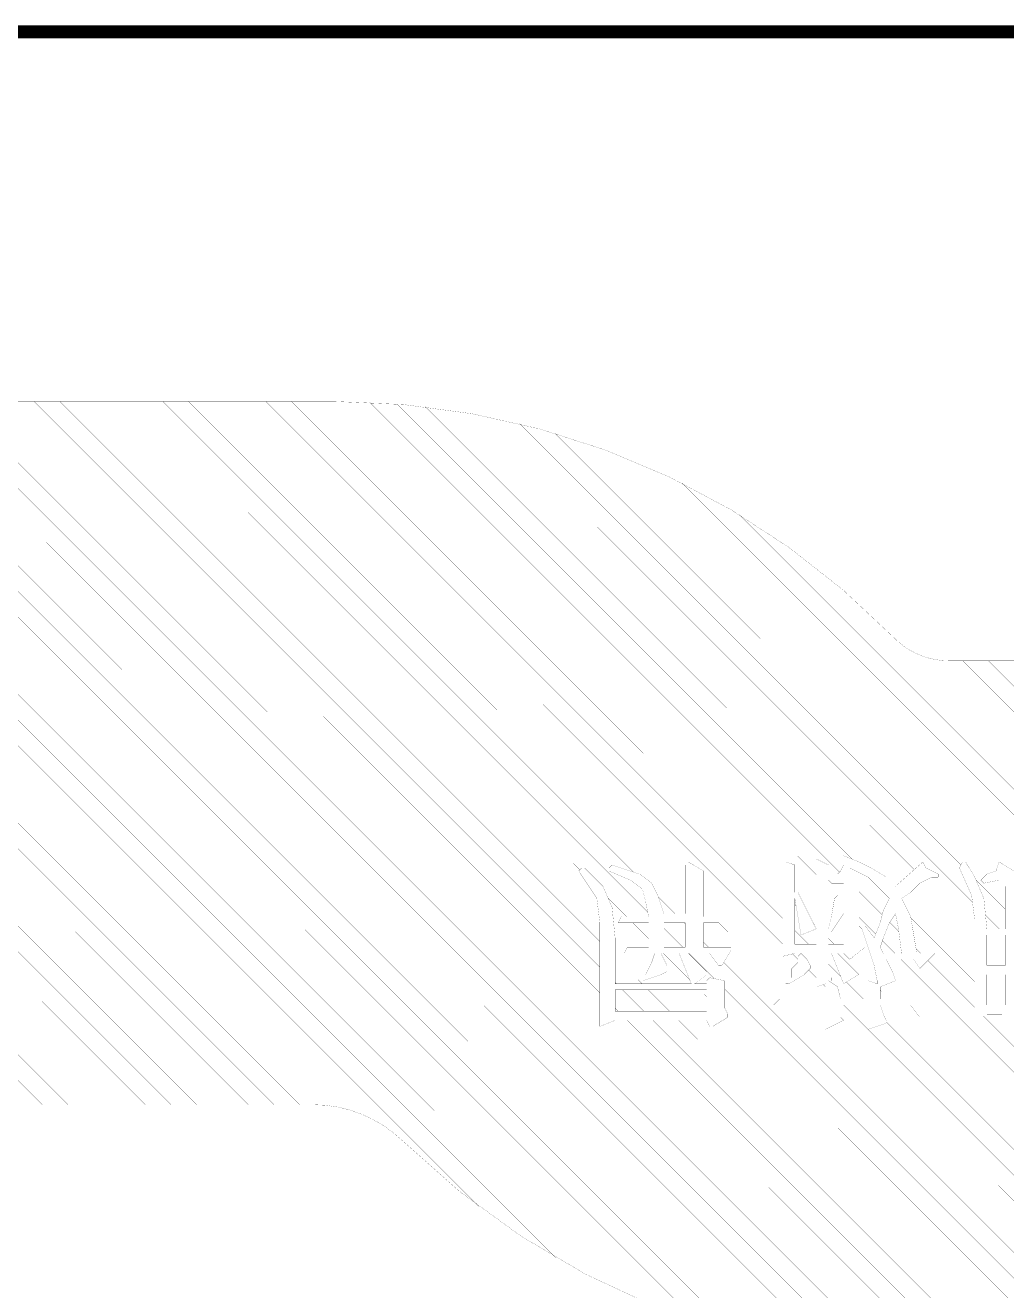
# Model space of a CAD drawing. Header units: millimetres. Extents: x 3362 to 3827, y -139 to 191.
# Drawn here: x 3492.74 to 3511.72, y 145.85 to 170.32 of the extents above; entities that cross this region are included whole.
import ezdxf

# ---------------------------------------------------------------- set-up
doc = ezdxf.new("R2010")
doc.units = ezdxf.units.MM
doc.header["$LTSCALE"] = 23.1
doc.layers.get('0').update_dxf_attribs({"linetype": 'CONTINUOUS'})

# ---------------------------------------------------------------- blocks, each defined once
blk = doc.blocks.new('PAD_R1')
at = {"const_width": 0.5}
blk.add_lwpolyline([(0.25, 0, 1), (-0.25, 0, 1)], format="xyb", close=True, dxfattribs=at)

msp = doc.modelspace()

# ---------------------------------------------------------------- linework, layer by layer
for points, const_width in [([(3382.535, 170.192), (3632.508, 170.192), (3632.69, 170.01), (3632.69, 96.87), (3564.868, 96.87), (3564.868, 134.572)], 0.254), ([(3498.715, 163.044), (3477.059, 163.044)], 0.00254), ([(3498.715, 163.044), (3485.501, 163.044)], 0.00254), ([(3501.506, 147.477), (3485.939, 163.044)], 0.00254), ([(3502.995, 146.485), (3486.436, 163.044)], 0.00254), ([(3504.057, 145.921), (3486.934, 163.044)], 0.00254), ([(3504.949, 145.527), (3487.432, 163.044)], 0.00254), ([(3505.742, 145.232), (3487.93, 163.044)], 0.00254), ([(3506.466, 145.006), (3488.428, 163.044)], 0.00254), ([(3507.139, 144.831), (3488.926, 163.044)], 0.00254), ([(3507.772, 144.696), (3489.423, 163.044)], 0.00254), ([(3508.372, 144.594), (3489.921, 163.044)], 0.00254), ([(3508.944, 144.52), (3490.419, 163.044)], 0.00254), ([(3509.492, 144.469), (3490.917, 163.044)], 0.00254), ([(3510.02, 144.439), (3491.415, 163.044)], 0.00254), ([(3503.85, 151.107), (3491.912, 163.044)], 0.00254), ([(3503.85, 151.605), (3492.41, 163.044)], 0.00254), ([(3503.85, 152.102), (3492.908, 163.044)], 0.00254), ([(3503.85, 152.6), (3493.406, 163.044)], 0.00254), ([(3503.831, 153.117), (3493.904, 163.044)], 0.00254), ([(3503.46, 153.986), (3494.401, 163.044)], 0.00254), ([(3504.775, 153.169), (3494.899, 163.044)], 0.00254), ([(3504.498, 153.943), (3495.397, 163.044)], 0.00254), ([(3505.5, 153.439), (3495.895, 163.044)], 0.00254), ([(3505.5, 153.937), (3496.393, 163.044)], 0.00254), ([(3507.386, 152.549), (3496.89, 163.044)], 0.00254), ([(3507.386, 153.047), (3497.388, 163.044)], 0.00254), ([(3507.386, 153.545), (3497.886, 163.044)], 0.00254), ([(3507.386, 154.042), (3498.384, 163.044)], 0.00254), ([(3508.034, 153.892), (3498.883, 163.043)], 0.00254), ([(3508.483, 153.941), (3499.395, 163.029)], 0.00254), ([(3508.731, 154.191), (3499.926, 162.996)], 0.00254), ([(3499.214, 149.271), (3485.501, 162.984)], 0.00254), ([(3509.664, 153.755), (3500.478, 162.941)], 0.00254), ([(3509.928, 153.99), (3501.055, 162.862)], 0.00254), ([(3511.056, 153.359), (3501.661, 162.754)], 0.00254), ([(3510.833, 154.08), (3502.3, 162.612)], 0.00254), ([(3498.556, 149.431), (3485.501, 162.486)], 0.00254), ([(3511.464, 153.947), (3502.982, 162.429)], 0.00254), ([(3511.758, 154.151), (3503.717, 162.192)], 0.00254), ([(3498.045, 149.444), (3485.501, 161.988)], 0.00254), ([(3512.492, 153.914), (3504.524, 161.882)], 0.00254), ([(3497.547, 149.444), (3485.501, 161.491)], 0.00254), ([(3513.169, 153.735), (3505.44, 161.464)], 0.00254), ([(3497.05, 149.444), (3485.501, 160.993)], 0.00254), ([(3513.425, 153.977), (3506.549, 160.853)], 0.00254), ([(3496.552, 149.444), (3485.501, 160.495)], 0.00254), ([(3496.054, 149.444), (3485.501, 159.997)], 0.00254), ([(3513.947, 153.952), (3508.234, 159.666)], 0.00254), ([(3495.556, 149.444), (3485.501, 159.499)], 0.00254), ([(3495.058, 149.444), (3485.501, 159.001)], 0.00254), ([(3494.561, 149.444), (3485.501, 158.504)], 0.00254), ([(3494.063, 149.444), (3485.501, 158.006)], 0.00254), ([(3514.928, 153.469), (3510.347, 158.05)], 0.00254), ([(3510.605, 158.028), (3516.105, 158.028)], 0.00254), ([(3510.605, 158.028), (3516.105, 158.028)], 0.00254), ([(3514.93, 153.965), (3510.867, 158.028)], 0.00254), ([(3515.489, 153.904), (3511.365, 158.028)], 0.00254), ([(3493.565, 149.444), (3485.501, 157.508)], 0.00254), ([(3493.067, 149.444), (3485.501, 157.01)], 0.00254), ([(3508.034, 154.198), (3508.034, 152.548)], 0.00254), ([(3508.269, 154.081), (3508.034, 154.198)], 0.00254), ([(3508.859, 154.139), (3508.564, 154.257)], 0.00254), ([(3508.564, 154.257), (3508.564, 154.081)], 0.00254), ([(3503.497, 154.022), (3503.438, 153.963)], 0.00254), ([(3503.438, 153.963), (3503.791, 153.432)], 0.00254), ([(3503.556, 154.022), (3503.497, 154.022)], 0.00254), ([(3503.909, 153.668), (3503.556, 154.022)], 0.00254), ([(3504.086, 154.081), (3504.027, 154.022)], 0.00254), ([(3504.027, 154.022), (3504.027, 153.963)], 0.00254), ([(3504.027, 153.963), (3504.439, 153.786)], 0.00254), ([(3504.616, 153.904), (3504.086, 154.081)], 0.00254), ([(3505.559, 154.139), (3505.5, 154.081)], 0.00254), ([(3505.5, 154.081), (3505.5, 153.138)], 0.00254), ([(3505.854, 153.963), (3505.559, 154.139)], 0.00254), ([(3505.854, 153.079), (3505.854, 153.963)], 0.00254), ([(3507.386, 154.139), (3507.386, 152.313)], 0.00254), ([(3507.621, 154.081), (3507.444, 154.139), (3507.386, 154.139)], 0.00254), ([(3507.621, 153.55), (3507.621, 154.081)], 0.00254), ([(3508.269, 152.548), (3508.269, 154.081)], 0.00254), ([(3508.505, 153.963), (3508.446, 153.904)], 0.00254), ([(3508.564, 154.081), (3508.505, 153.963)], 0.00254), ([(3509.036, 153.845), (3508.682, 154.022)], 0.00254), ([(3508.682, 154.022), (3508.859, 153.845)], 0.00254), ([(3509.094, 154.022), (3508.859, 154.139)], 0.00254), ([(3509.389, 153.845), (3509.094, 154.022)], 0.00254), ([(3510.096, 154.139), (3509.566, 153.668)], 0.00254), ([(3510.155, 154.022), (3510.096, 154.139)], 0.00254), ([(3510.391, 153.904), (3510.155, 154.022)], 0.00254), ([(3510.862, 154.139), (3510.803, 154.022)], 0.00254), ([(3510.803, 154.022), (3511.039, 153.491)], 0.00254), ([(3510.921, 154.139), (3510.862, 154.139)], 0.00254), ([(3511.098, 153.845), (3510.921, 154.139)], 0.00254), ([(3511.511, 153.963), (3511.334, 153.904)], 0.00254), ([(3511.569, 154.139), (3511.511, 153.963)], 0.00254), ([(3511.864, 153.963), (3511.569, 154.139)], 0.00254), ([(3504.439, 153.786), (3504.675, 153.609)], 0.00254), ([(3504.852, 153.727), (3504.616, 153.904)], 0.00254), ([(3504.97, 153.491), (3504.852, 153.727)], 0.00254), ([(3508.034, 153.394), (3507.621, 153.807)], 0.00254), ([(3508.328, 153.845), (3508.269, 153.786)], 0.00254), ([(3508.269, 153.786), (3508.328, 153.727)], 0.00254), ([(3508.446, 153.904), (3508.328, 153.845)], 0.00254), ([(3508.328, 153.727), (3508.564, 153.727)], 0.00254), ([(3508.564, 153.727), (3508.564, 152.548)], 0.00254), ([(3508.859, 153.845), (3508.859, 152.607)], 0.00254), ([(3509.448, 153.432), (3509.036, 153.845)], 0.00254), ([(3509.566, 153.668), (3509.389, 153.845)], 0.00254), ([(3509.861, 153.55), (3510.037, 153.727)], 0.00254), ([(3510.037, 153.727), (3510.273, 153.845)], 0.00254), ([(3511.098, 152.819), (3510.139, 153.778)], 0.00254), ([(3510.273, 153.845), (3510.391, 153.845)], 0.00254), ([(3510.391, 153.845), (3510.391, 153.904)], 0.00254), ([(3511.275, 153.432), (3511.098, 153.845)], 0.00254), ([(3511.687, 153.226), (3511.121, 153.792)], 0.00254), ([(3511.334, 153.904), (3511.216, 153.786)], 0.00254), ([(3511.216, 153.786), (3511.275, 153.727)], 0.00254), ([(3511.275, 153.727), (3511.569, 153.786)], 0.00254), ([(3511.569, 153.786), (3511.687, 153.668)], 0.00254), ([(3504.086, 153.256), (3503.909, 153.668)], 0.00254), ([(3504.675, 153.609), (3504.734, 153.373), (3504.793, 153.079)], 0.00254), ([(3505.088, 153.138), (3504.97, 153.491)], 0.00254), ([(3505.304, 153.138), (3504.979, 153.462)], 0.00254), ([(3506.358, 153.079), (3505.854, 153.583)], 0.00254), ([(3507.68, 153.55), (3507.621, 153.55)], 0.00254), ([(3508.034, 152.843), (3507.68, 153.55)], 0.00254), ([(3508.44, 153.485), (3508.269, 153.656)], 0.00254), ([(3508.446, 153.491), (3508.387, 153.432)], 0.00254), ([(3508.505, 153.491), (3508.446, 153.491)], 0.00254), ([(3508.564, 153.432), (3508.505, 153.491)], 0.00254), ([(3509.31, 153.114), (3508.859, 153.565)], 0.00254), ([(3509.684, 153.432), (3509.861, 153.55)], 0.00254), ([(3511.098, 152.321), (3509.865, 153.554)], 0.00254), ([(3511.039, 153.491), (3511.098, 153.02)], 0.00254), ([(3511.687, 153.668), (3511.687, 152.843)], 0.00254), ([(3503.791, 153.432), (3503.85, 152.961)], 0.00254), ([(3504.367, 153.079), (3504.008, 153.438)], 0.00254), ([(3504.145, 152.666), (3504.086, 153.256)], 0.00254), ([(3507.621, 153.432), (3507.739, 152.725)], 0.00254), ([(3507.621, 152.548), (3507.621, 153.432)], 0.00254), ([(3507.646, 153.284), (3507.621, 153.309)], 0.00254), ([(3508.387, 153.432), (3508.328, 153.079), (3508.269, 152.843)], 0.00254), ([(3509.33, 153.197), (3509.448, 153.432)], 0.00254), ([(3509.861, 153.079), (3509.684, 153.432)], 0.00254), ([(3511.334, 152.843), (3511.275, 153.432)], 0.00254), ([(3503.85, 152.961), (3503.85, 150.957)], 0.00254), ([(3504.263, 153.079), (3504.204, 152.961)], 0.00254), ([(3504.204, 152.961), (3504.793, 152.961)], 0.00254), ([(3504.793, 153.079), (3504.263, 153.079)], 0.00254), ([(3504.793, 152.653), (3504.485, 152.961)], 0.00254), ([(3504.793, 152.961), (3504.793, 152.489)], 0.00254), ([(3505.5, 153.138), (3505.088, 153.138)], 0.00254), ([(3505.088, 152.961), (3505.088, 152.489)], 0.00254), ([(3505.5, 152.961), (3505.088, 152.961)], 0.00254), ([(3505.5, 152.941), (3505.48, 152.961)], 0.00254), ([(3505.5, 152.489), (3505.5, 152.961)], 0.00254), ([(3505.86, 153.079), (3505.854, 153.086)], 0.00254), ([(3506.62, 153.079), (3505.854, 153.079)], 0.00254), ([(3505.854, 152.489), (3505.854, 152.961)], 0.00254), ([(3505.854, 152.961), (3506.148, 152.961)], 0.00254), ([(3507.451, 151.488), (3505.978, 152.961)], 0.00254), ([(3506.148, 152.961), (3506.325, 152.784)], 0.00254), ([(3506.325, 152.784), (3506.62, 153.079)], 0.00254), ([(3508.331, 153.097), (3508.269, 153.158)], 0.00254), ([(3508.328, 152.784), (3508.564, 153.138)], 0.00254), ([(3508.564, 152.864), (3508.455, 152.974)], 0.00254), ([(3509.184, 152.742), (3508.859, 153.067)], 0.00254), ([(3508.859, 152.902), (3508.918, 152.961)], 0.00254), ([(3508.918, 152.961), (3508.977, 152.902)], 0.00254), ([(3509.153, 152.666), (3509.271, 152.961)], 0.00254), ([(3509.271, 152.961), (3509.33, 153.197)], 0.00254), ([(3509.448, 152.961), (3509.33, 152.666)], 0.00254), ([(3509.566, 153.138), (3509.448, 152.961)], 0.00254), ([(3509.631, 152.792), (3509.454, 152.97)], 0.00254), ([(3509.625, 152.843), (3509.566, 153.138)], 0.00254), ([(3509.978, 152.372), (3509.861, 153.079)], 0.00254), ([(3511.098, 151.823), (3509.864, 153.057)], 0.00254), ([(3511.098, 153.02), (3511.098, 151.075)], 0.00254), ([(3511.572, 152.843), (3511.307, 153.108)], 0.00254), ([(3504.458, 152.489), (3504.13, 152.818)], 0.00254), ([(3505.454, 152.489), (3505.088, 152.856)], 0.00254), ([(3507.55, 151.887), (3506.489, 152.948)], 0.00254), ([(3507.884, 152.548), (3507.621, 152.811)], 0.00254), ([(3507.739, 152.725), (3508.034, 152.843)], 0.00254), ([(3508.034, 152.897), (3507.98, 152.95)], 0.00254), ([(3508.269, 152.843), (3508.328, 152.784)], 0.00254), ([(3508.918, 152.843), (3508.859, 152.902)], 0.00254), ([(3509.153, 152.136), (3508.918, 152.843)], 0.00254), ([(3508.977, 152.902), (3509.153, 152.666)], 0.00254), ([(3509.684, 152.372), (3509.625, 152.843)], 0.00254), ([(3511.687, 152.843), (3511.334, 152.843)], 0.00254), ([(3511.334, 152.725), (3511.334, 152.136)], 0.00254), ([(3511.687, 152.725), (3511.334, 152.725)], 0.00254), ([(3511.687, 152.136), (3511.687, 152.725)], 0.00254), ([(3504.145, 151.782), (3504.145, 152.666)], 0.00254), ([(3504.38, 152.489), (3504.322, 152.372)], 0.00254), ([(3504.793, 152.489), (3504.38, 152.489)], 0.00254), ([(3505.088, 152.489), (3505.5, 152.489)], 0.00254), ([(3505.952, 152.489), (3505.854, 152.588)], 0.00254), ([(3506.384, 152.489), (3505.854, 152.489)], 0.00254), ([(3506.384, 152.431), (3506.384, 152.489)], 0.00254), ([(3508.034, 152.548), (3507.621, 152.548)], 0.00254), ([(3508.382, 152.548), (3508.269, 152.661)], 0.00254), ([(3508.564, 152.548), (3508.269, 152.548)], 0.00254), ([(3508.977, 152.489), (3508.682, 152.254)], 0.00254), ([(3508.859, 152.607), (3508.977, 152.489)], 0.00254), ([(3509.084, 152.344), (3508.956, 152.473)], 0.00254), ([(3509.33, 152.666), (3509.271, 152.489)], 0.00254), ([(3509.271, 152.489), (3509.33, 152.372)], 0.00254), ([(3509.554, 152.372), (3509.313, 152.613)], 0.00254), ([(3511.687, 152.23), (3511.334, 152.583)], 0.00254), ([(3504.668, 151.782), (3504.145, 152.306)], 0.00254), ([(3504.322, 152.372), (3504.911, 152.372)], 0.00254), ([(3504.819, 152.129), (3504.576, 152.372)], 0.00254), ([(3504.911, 152.372), (3504.852, 152.195)], 0.00254), ([(3505.029, 152.372), (3505.382, 152.372)], 0.00254), ([(3505.147, 152.136), (3505.029, 152.372)], 0.00254), ([(3505.588, 151.858), (3505.074, 152.372)], 0.00254), ([(3505.382, 152.372), (3505.618, 151.782)], 0.00254), ([(3505.913, 152.018), (3505.559, 152.372)], 0.00254), ([(3505.559, 152.372), (3505.972, 152.372)], 0.00254), ([(3506.061, 151.882), (3505.572, 152.372)], 0.00254), ([(3505.972, 152.372), (3506.148, 152.136)], 0.00254), ([(3506.207, 152.136), (3506.384, 152.431)], 0.00254), ([(3507.386, 152.313), (3507.621, 152.372)], 0.00254), ([(3507.68, 152.254), (3507.575, 152.36)], 0.00254), ([(3507.621, 152.372), (3508.034, 152.372)], 0.00254), ([(3507.739, 152.372), (3507.68, 152.313)], 0.00254), ([(3507.68, 152.313), (3507.68, 152.195)], 0.00254), ([(3507.857, 152.254), (3507.739, 152.372)], 0.00254), ([(3507.916, 152.136), (3507.857, 152.254)], 0.00254), ([(3508.034, 152.372), (3508.034, 151.723)], 0.00254), ([(3508.564, 152.372), (3508.269, 152.372)], 0.00254), ([(3508.269, 152.372), (3508.269, 151.959)], 0.00254), ([(3508.328, 152.372), (3508.564, 151.782)], 0.00254), ([(3508.859, 151.959), (3508.446, 152.372)], 0.00254), ([(3509.116, 151.815), (3508.559, 152.372)], 0.00254), ([(3508.682, 152.254), (3508.564, 152.372)], 0.00254), ([(3509.33, 152.372), (3509.684, 152.372)], 0.00254), ([(3509.389, 152.254), (3509.919, 152.254)], 0.00254), ([(3509.507, 152.018), (3509.389, 152.254)], 0.00254), ([(3517.439, 144.487), (3509.672, 152.254)], 0.00254), ([(3509.919, 152.254), (3510.037, 152.077)], 0.00254), ([(3510.052, 152.372), (3509.964, 152.46)], 0.00254), ([(3510.332, 152.372), (3509.978, 152.372)], 0.00254), ([(3510.037, 152.077), (3510.332, 152.372)], 0.00254), ([(3511.098, 151.326), (3510.192, 152.232)], 0.00254), ([(3504.852, 152.195), (3504.734, 151.959)], 0.00254), ([(3505.029, 151.959), (3505.147, 152.018)], 0.00254), ([(3505.147, 152.018), (3505.147, 152.136)], 0.00254), ([(3505.913, 151.959), (3505.913, 152.018)], 0.00254), ([(3506.148, 152.136), (3506.207, 152.136)], 0.00254), ([(3514.013, 144.428), (3506.244, 152.197)], 0.00254), ([(3507.68, 152.195), (3507.562, 152.077)], 0.00254), ([(3507.562, 152.077), (3507.562, 151.9)], 0.00254), ([(3507.798, 151.959), (3507.916, 152.077)], 0.00254), ([(3508.034, 151.901), (3507.887, 152.048)], 0.00254), ([(3507.916, 152.077), (3507.916, 152.136)], 0.00254), ([(3508.507, 151.926), (3508.269, 152.163)], 0.00254), ([(3509.212, 151.841), (3509.153, 152.136)], 0.00254), ([(3509.566, 151.841), (3509.507, 152.018)], 0.00254), ([(3511.334, 152.136), (3511.687, 152.136)], 0.00254), ([(3504.17, 151.782), (3504.145, 151.808)], 0.00254), ([(3505.618, 151.782), (3504.145, 151.782)], 0.00254), ([(3504.734, 151.959), (3504.616, 151.841)], 0.00254), ([(3504.616, 151.841), (3504.675, 151.841)], 0.00254), ([(3504.675, 151.841), (3505.029, 151.959)], 0.00254), ([(3505.166, 151.782), (3504.999, 151.949)], 0.00254), ([(3505.677, 151.782), (3505.913, 151.959)], 0.00254), ([(3505.913, 151.782), (3505.677, 151.782)], 0.00254), ([(3505.972, 151.9), (3505.913, 151.841)], 0.00254), ([(3505.913, 151.841), (3505.913, 151.782)], 0.00254), ([(3506.266, 151.841), (3505.972, 151.9)], 0.00254), ([(3506.266, 151.311), (3506.266, 151.841)], 0.00254), ([(3507.562, 151.9), (3507.444, 151.782)], 0.00254), ([(3507.444, 151.782), (3507.503, 151.782)], 0.00254), ([(3507.503, 151.782), (3507.798, 151.959)], 0.00254), ([(3507.949, 151.488), (3507.598, 151.839)], 0.00254), ([(3508.034, 151.723), (3508.211, 151.782)], 0.00254), ([(3508.211, 151.724), (3508.167, 151.768)], 0.00254), ([(3508.211, 151.782), (3508.211, 151.488)], 0.00254), ([(3508.269, 151.959), (3508.328, 151.9)], 0.00254), ([(3508.269, 151.841), (3508.446, 151.723)], 0.00254), ([(3508.328, 151.841), (3508.269, 151.841)], 0.00254), ([(3508.328, 151.9), (3508.328, 151.841)], 0.00254), ([(3508.564, 151.782), (3508.859, 151.959)], 0.00254), ([(3508.945, 151.488), (3508.618, 151.815)], 0.00254), ([(3509.036, 151.841), (3509.212, 151.782)], 0.00254), ([(3509.036, 151.488), (3509.036, 151.841)], 0.00254), ([(3509.212, 151.782), (3509.212, 151.841)], 0.00254), ([(3509.271, 151.723), (3509.566, 151.841)], 0.00254), ([(3509.94, 151.488), (3509.555, 151.873)], 0.00254), ([(3511.334, 151.959), (3511.334, 151.37)], 0.00254), ([(3511.687, 151.959), (3511.334, 151.959)], 0.00254), ([(3511.687, 151.732), (3511.46, 151.959)], 0.00254), ([(3511.687, 151.37), (3511.687, 151.959)], 0.00254), ([(3505.913, 151.664), (3504.145, 151.664)], 0.00254), ([(3504.145, 151.664), (3504.145, 151.252)], 0.00254), ([(3504.7, 151.252), (3504.288, 151.664)], 0.00254), ([(3505.198, 151.252), (3504.786, 151.664)], 0.00254), ([(3505.696, 151.252), (3505.283, 151.664)], 0.00254), ([(3505.913, 151.533), (3505.781, 151.664)], 0.00254), ([(3505.913, 151.252), (3505.913, 151.664)], 0.00254), ([(3513.516, 144.428), (3506.266, 151.677)], 0.00254), ([(3508.446, 151.723), (3508.505, 151.488)], 0.00254), ([(3509.271, 151.488), (3509.271, 151.723)], 0.00254), ([(3509.443, 151.488), (3509.271, 151.659)], 0.00254), ([(3511.552, 151.37), (3511.334, 151.588)], 0.00254), ([(3504.202, 151.252), (3504.145, 151.31)], 0.00254), ([(3504.145, 151.252), (3505.913, 151.252)], 0.00254), ([(3506.325, 151.193), (3506.266, 151.311)], 0.00254), ([(3507.327, 151.488), (3507.209, 151.37)], 0.00254), ([(3507.209, 151.37), (3508.211, 151.37)], 0.00254), ([(3508.211, 151.488), (3507.327, 151.488)], 0.00254), ([(3514.511, 144.428), (3507.569, 151.37)], 0.00254), ([(3508.211, 151.226), (3508.067, 151.37)], 0.00254), ([(3508.211, 151.37), (3508.211, 150.899)], 0.00254), ([(3508.505, 151.488), (3509.036, 151.488)], 0.00254), ([(3508.505, 151.37), (3509.036, 151.37)], 0.00254), ([(3508.505, 151.134), (3508.505, 151.37)], 0.00254), ([(3515.507, 144.428), (3508.565, 151.37)], 0.00254), ([(3509.036, 151.37), (3509.036, 150.899)], 0.00254), ([(3510.332, 151.488), (3509.271, 151.488)], 0.00254), ([(3509.271, 151.37), (3509.861, 151.37)], 0.00254), ([(3509.33, 151.193), (3509.271, 151.37)], 0.00254), ([(3516.497, 144.433), (3509.561, 151.37)], 0.00254), ([(3509.861, 151.37), (3510.037, 151.134)], 0.00254), ([(3510.037, 151.134), (3510.332, 151.429)], 0.00254), ([(3516.975, 144.453), (3510.166, 151.263)], 0.00254), ([(3510.332, 151.429), (3510.332, 151.488)], 0.00254), ([(3511.334, 151.37), (3511.687, 151.37)], 0.00254), ([(3503.85, 150.957), (3504.145, 151.075)], 0.00254), ([(3510.529, 144.428), (3503.957, 151)], 0.00254), ([(3504.145, 151.075), (3505.913, 151.075)], 0.00254), ([(3511.027, 144.428), (3504.379, 151.075)], 0.00254), ([(3511.524, 144.428), (3504.877, 151.075)], 0.00254), ([(3512.022, 144.428), (3505.375, 151.075)], 0.00254), ([(3505.952, 150.996), (3505.873, 151.075)], 0.00254), ([(3505.913, 151.075), (3505.972, 150.957)], 0.00254), ([(3506.03, 150.957), (3506.325, 151.134)], 0.00254), ([(3513.018, 144.428), (3506.316, 151.129)], 0.00254), ([(3506.325, 151.134), (3506.325, 151.193)], 0.00254), ([(3508.211, 150.899), (3508.564, 151.075)], 0.00254), ([(3515.009, 144.428), (3508.429, 151.008)], 0.00254), ([(3508.564, 151.075), (3508.505, 151.134)], 0.00254), ([(3509.036, 150.899), (3509.389, 151.016)], 0.00254), ([(3509.389, 151.075), (3509.33, 151.193)], 0.00254), ([(3509.389, 151.016), (3509.389, 151.075)], 0.00254), ([(3516.005, 144.428), (3509.389, 151.043)], 0.00254), ([(3511.098, 151.075), (3511.334, 151.193)], 0.00254), ([(3517.89, 144.534), (3511.265, 151.159)], 0.00254), ([(3511.334, 151.193), (3511.628, 151.193)], 0.00254), ([(3511.628, 151.193), (3511.746, 151.075)], 0.00254), ([(3505.972, 150.957), (3506.03, 150.957)], 0.00254), ([(3512.52, 144.428), (3505.991, 150.957)], 0.00254), ([(3498.3, 149.444), (3477.059, 149.444)], 0.00254), ([(3498.3, 149.444), (3485.501, 149.444)], 0.00254)]:
    msp.add_lwpolyline(points, dxfattribs=dict(const_width=const_width))
at = {"const_width": 0.00254}
for points in [[(3498.715, 163.044, -0.202315), (3509.531, 158.481)], [(3498.715, 163.044, -0.202315), (3509.531, 158.481)], [(3510.605, 158.028, -0.202308), (3509.53, 158.481)], [(3510.605, 158.028, -0.202308), (3509.53, 158.481)], [(3498.3, 149.444, -0.196022), (3500.048, 148.732)], [(3498.3, 149.444, -0.196022), (3500.048, 148.732)], [(3510.605, 144.428, -0.196008), (3500.048, 148.732)], [(3510.605, 144.428, -0.196008), (3500.048, 148.732)]]:
    msp.add_lwpolyline(points, format="xyb", dxfattribs=at)

# ---------------------------------------------------------------- block references
at = {"xscale": 0.00254, "yscale": 0.00254}
for p in [(3492.908, 163.044), (3493.406, 163.044), (3493.904, 163.044), (3494.401, 163.044), (3494.899, 163.044), (3495.397, 163.044), (3495.895, 163.044), (3496.393, 163.044), (3496.89, 163.044), (3497.388, 163.044), (3497.886, 163.044), (3498.384, 163.044), (3498.715, 163.044), (3498.715, 163.044), (3498.715, 163.044), (3498.715, 163.044), (3498.883, 163.043), (3499.395, 163.029), (3499.926, 162.996), (3500.478, 162.941), (3501.055, 162.862), (3501.661, 162.754), (3502.3, 162.612), (3502.982, 162.429), (3503.717, 162.192), (3504.524, 161.882), (3505.44, 161.464), (3506.549, 160.853), (3508.234, 159.666), (3509.53, 158.481), (3509.53, 158.481), (3509.531, 158.481), (3509.531, 158.481), (3510.347, 158.05), (3510.605, 158.028), (3510.605, 158.028), (3510.605, 158.028), (3510.605, 158.028), (3510.867, 158.028), (3511.365, 158.028), (3508.034, 154.198), (3508.034, 154.198), (3508.564, 154.257), (3508.564, 154.257), (3508.731, 154.191), (3503.438, 153.963), (3503.438, 153.963), (3503.46, 153.986), (3503.497, 154.022), (3503.497, 154.022), (3503.556, 154.022), (3503.556, 154.022), (3504.027, 154.022), (3504.027, 154.022), (3504.027, 153.963), (3504.027, 153.963), (3504.086, 154.081), (3504.086, 154.081), (3504.498, 153.943), (3505.5, 154.081), (3505.5, 154.081), (3505.5, 153.937), (3505.559, 154.139), (3505.559, 154.139), (3505.854, 153.963), (3505.854, 153.963), (3507.386, 154.139), (3507.386, 154.139), (3507.386, 154.042), (3507.621, 154.081), (3507.621, 154.081), (3508.269, 154.081), (3508.269, 154.081), (3508.483, 153.941), (3508.505, 153.963), (3508.505, 153.963), (3508.564, 154.081), (3508.564, 154.081), (3508.682, 154.022), (3508.682, 154.022), (3508.859, 154.139), (3508.859, 154.139), (3509.094, 154.022), (3509.094, 154.022), (3509.928, 153.99), (3510.096, 154.139), (3510.096, 154.139), (3510.155, 154.022), (3510.155, 154.022), (3510.803, 154.022), (3510.803, 154.022), (3510.833, 154.08), (3510.862, 154.139), (3510.862, 154.139), (3510.921, 154.139), (3510.921, 154.139), (3511.464, 153.947), (3511.511, 153.963), (3511.511, 153.963), (3511.569, 154.139), (3511.569, 154.139), (3504.439, 153.786), (3504.439, 153.786), (3504.616, 153.904), (3504.616, 153.904), (3504.852, 153.727), (3504.852, 153.727), (3507.621, 153.807), (3508.034, 153.892), (3508.269, 153.786), (3508.269, 153.786), (3508.328, 153.845), (3508.328, 153.845), (3508.328, 153.727), (3508.328, 153.727), (3508.446, 153.904), (3508.446, 153.904), (3508.564, 153.727), (3508.564, 153.727), (3508.859, 153.845), (3508.859, 153.845), (3509.036, 153.845), (3509.036, 153.845), (3509.389, 153.845), (3509.389, 153.845), (3509.664, 153.755), (3510.037, 153.727), (3510.037, 153.727), (3510.139, 153.778), (3510.273, 153.845), (3510.273, 153.845), (3510.391, 153.904), (3510.391, 153.904), (3510.391, 153.845), (3510.391, 153.845), (3511.098, 153.845), (3511.098, 153.845), (3511.121, 153.792), (3511.216, 153.786), (3511.216, 153.786), (3511.275, 153.727), (3511.275, 153.727), (3511.334, 153.904), (3511.334, 153.904), (3511.569, 153.786), (3511.569, 153.786), (3503.909, 153.668), (3503.909, 153.668), (3504.675, 153.609), (3504.675, 153.609), (3504.97, 153.491), (3504.97, 153.491), (3504.979, 153.462), (3505.854, 153.583), (3507.386, 153.545), (3507.621, 153.55), (3507.621, 153.55), (3507.68, 153.55), (3507.68, 153.55), (3508.269, 153.656), (3508.44, 153.485), (3508.446, 153.491), (3508.446, 153.491), (3508.505, 153.491), (3508.505, 153.491), (3508.859, 153.565), (3509.566, 153.668), (3509.566, 153.668), (3509.861, 153.55), (3509.861, 153.55), (3509.865, 153.554), (3511.039, 153.491), (3511.039, 153.491), (3511.687, 153.668), (3511.687, 153.668), (3503.791, 153.432), (3503.791, 153.432), (3504.008, 153.438), (3504.086, 153.256), (3504.086, 153.256), (3505.5, 153.439), (3507.621, 153.432), (3507.621, 153.432), (3507.621, 153.309), (3507.646, 153.284), (3508.034, 153.394), (3508.387, 153.432), (3508.387, 153.432), (3508.564, 153.432), (3509.448, 153.432), (3509.448, 153.432), (3509.684, 153.432), (3509.684, 153.432), (3511.056, 153.359), (3511.275, 153.432), (3511.275, 153.432), (3511.687, 153.226), (3503.831, 153.117), (3503.85, 152.961), (3503.85, 152.961), (3504.204, 152.961), (3504.204, 152.961), (3504.263, 153.079), (3504.263, 153.079), (3504.367, 153.079), (3504.485, 152.961), (3504.775, 153.169), (3504.793, 153.079), (3504.793, 153.079), (3504.793, 152.961), (3504.793, 152.961), (3505.088, 153.138), (3505.088, 153.138), (3505.088, 152.961), (3505.088, 152.961), (3505.304, 153.138), (3505.48, 152.961), (3505.5, 153.138), (3505.5, 153.138), (3505.5, 152.961), (3505.5, 152.961), (3505.854, 153.086), (3505.854, 153.079), (3505.854, 153.079), (3505.854, 152.961), (3505.854, 152.961), (3505.86, 153.079), (3505.978, 152.961), (3506.148, 152.961), (3506.148, 152.961), (3506.358, 153.079), (3506.62, 153.079), (3506.62, 153.079), (3507.386, 153.047), (3508.269, 153.158), (3508.331, 153.097), (3508.455, 152.974), (3508.564, 153.138), (3508.859, 153.067), (3508.918, 152.961), (3508.918, 152.961), (3509.271, 152.961), (3509.271, 152.961), (3509.31, 153.114), (3509.33, 153.197), (3509.33, 153.197), (3509.448, 152.961), (3509.448, 152.961), (3509.454, 152.97), (3509.566, 153.138), (3509.566, 153.138), (3509.861, 153.079), (3509.861, 153.079), (3509.864, 153.057), (3511.098, 153.02), (3511.098, 153.02), (3511.307, 153.108), (3504.13, 152.818), (3505.088, 152.856), (3505.5, 152.941), (3506.325, 152.784), (3506.325, 152.784), (3506.489, 152.948), (3507.621, 152.811), (3507.739, 152.725), (3507.739, 152.725), (3507.98, 152.95), (3508.034, 152.897), (3508.034, 152.843), (3508.034, 152.843), (3508.269, 152.843), (3508.269, 152.843), (3508.328, 152.784), (3508.328, 152.784), (3508.564, 152.864), (3508.859, 152.902), (3508.859, 152.902), (3508.918, 152.843), (3508.918, 152.843), (3508.977, 152.902), (3508.977, 152.902), (3509.184, 152.742), (3509.625, 152.843), (3509.625, 152.843), (3509.631, 152.792), (3511.098, 152.819), (3511.334, 152.843), (3511.334, 152.843), (3511.334, 152.725), (3511.334, 152.725), (3511.572, 152.843), (3511.687, 152.843), (3511.687, 152.843), (3511.687, 152.725), (3511.687, 152.725), (3503.85, 152.6), (3504.145, 152.666), (3504.145, 152.666), (3504.38, 152.489), (3504.38, 152.489), (3504.458, 152.489), (3504.793, 152.653), (3504.793, 152.489), (3504.793, 152.489), (3505.088, 152.489), (3505.088, 152.489), (3505.454, 152.489), (3505.5, 152.489), (3505.5, 152.489), (3505.854, 152.588), (3505.854, 152.489), (3505.854, 152.489), (3505.952, 152.489), (3506.384, 152.489), (3506.384, 152.489), (3507.386, 152.549), (3507.621, 152.548), (3507.621, 152.548), (3507.884, 152.548), (3508.034, 152.548), (3508.034, 152.548), (3508.269, 152.661), (3508.269, 152.548), (3508.269, 152.548), (3508.382, 152.548), (3508.564, 152.548), (3508.564, 152.548), (3508.859, 152.607), (3508.859, 152.607), (3508.956, 152.473), (3508.977, 152.489), (3508.977, 152.489), (3509.153, 152.666), (3509.153, 152.666), (3509.271, 152.489), (3509.271, 152.489), (3509.313, 152.613), (3509.33, 152.666), (3509.33, 152.666), (3511.334, 152.583), (3504.145, 152.306), (3504.322, 152.372), (3504.322, 152.372), (3504.576, 152.372), (3504.911, 152.372), (3504.911, 152.372), (3505.029, 152.372), (3505.029, 152.372), (3505.074, 152.372), (3505.382, 152.372), (3505.382, 152.372), (3505.559, 152.372), (3505.559, 152.372), (3505.572, 152.372), (3505.972, 152.372), (3505.972, 152.372), (3506.384, 152.431), (3506.384, 152.431), (3507.386, 152.313), (3507.386, 152.313), (3507.575, 152.36), (3507.621, 152.372), (3507.621, 152.372), (3507.68, 152.313), (3507.68, 152.313), (3507.68, 152.254), (3507.739, 152.372), (3507.739, 152.372), (3507.857, 152.254), (3507.857, 152.254), (3508.034, 152.372), (3508.034, 152.372), (3508.269, 152.372), (3508.269, 152.372), (3508.328, 152.372), (3508.446, 152.372), (3508.559, 152.372), (3508.564, 152.372), (3508.564, 152.372), (3508.682, 152.254), (3508.682, 152.254), (3509.084, 152.344), (3509.33, 152.372), (3509.33, 152.372), (3509.389, 152.254), (3509.389, 152.254), (3509.554, 152.372), (3509.672, 152.254), (3509.684, 152.372), (3509.684, 152.372), (3509.919, 152.254), (3509.919, 152.254), (3509.964, 152.46), (3509.978, 152.372), (3509.978, 152.372), (3510.052, 152.372), (3510.192, 152.232), (3510.332, 152.372), (3510.332, 152.372), (3511.098, 152.321), (3511.687, 152.23), (3503.85, 152.102), (3504.819, 152.129), (3504.852, 152.195), (3504.852, 152.195), (3505.147, 152.136), (3505.147, 152.136), (3505.147, 152.018), (3505.147, 152.018), (3505.913, 152.018), (3505.913, 152.018), (3506.148, 152.136), (3506.148, 152.136), (3506.207, 152.136), (3506.207, 152.136), (3506.244, 152.197), (3507.562, 152.077), (3507.562, 152.077), (3507.68, 152.195), (3507.68, 152.195), (3507.887, 152.048), (3507.916, 152.136), (3507.916, 152.136), (3507.916, 152.077), (3507.916, 152.077), (3508.269, 152.163), (3509.153, 152.136), (3509.153, 152.136), (3509.507, 152.018), (3509.507, 152.018), (3510.037, 152.077), (3510.037, 152.077), (3511.334, 152.136), (3511.334, 152.136), (3511.687, 152.136), (3511.687, 152.136), (3504.145, 151.808), (3504.145, 151.782), (3504.145, 151.782), (3504.17, 151.782), (3504.616, 151.841), (3504.616, 151.841), (3504.668, 151.782), (3504.675, 151.841), (3504.675, 151.841), (3504.734, 151.959), (3504.734, 151.959), (3504.999, 151.949), (3505.029, 151.959), (3505.029, 151.959), (3505.166, 151.782), (3505.588, 151.858), (3505.618, 151.782), (3505.618, 151.782), (3505.677, 151.782), (3505.677, 151.782), (3505.913, 151.959), (3505.913, 151.959), (3505.913, 151.841), (3505.913, 151.841), (3505.913, 151.782), (3505.913, 151.782), (3505.972, 151.9), (3505.972, 151.9), (3506.061, 151.882), (3506.266, 151.841), (3506.266, 151.841), (3507.444, 151.782), (3507.444, 151.782), (3507.503, 151.782), (3507.503, 151.782), (3507.55, 151.887), (3507.562, 151.9), (3507.562, 151.9), (3507.598, 151.839), (3507.798, 151.959), (3507.798, 151.959), (3508.034, 151.901), (3508.167, 151.768), (3508.211, 151.782), (3508.211, 151.782), (3508.269, 151.959), (3508.269, 151.959), (3508.269, 151.841), (3508.269, 151.841), (3508.328, 151.9), (3508.328, 151.9), (3508.328, 151.841), (3508.328, 151.841), (3508.507, 151.926), (3508.564, 151.782), (3508.564, 151.782), (3508.618, 151.815), (3508.859, 151.959), (3508.859, 151.959), (3509.036, 151.841), (3509.036, 151.841), (3509.116, 151.815), (3509.212, 151.841), (3509.212, 151.841), (3509.212, 151.782), (3509.212, 151.782), (3509.555, 151.873), (3509.566, 151.841), (3509.566, 151.841), (3511.098, 151.823), (3511.334, 151.959), (3511.334, 151.959), (3511.46, 151.959), (3511.687, 151.959), (3511.687, 151.959), (3503.85, 151.605), (3504.145, 151.664), (3504.145, 151.664), (3504.288, 151.664), (3504.786, 151.664), (3505.283, 151.664), (3505.781, 151.664), (3505.913, 151.664), (3505.913, 151.664), (3505.913, 151.533), (3506.266, 151.677), (3508.034, 151.723), (3508.034, 151.723), (3508.211, 151.724), (3508.446, 151.723), (3508.446, 151.723), (3509.271, 151.723), (3509.271, 151.723), (3509.271, 151.659), (3511.334, 151.588), (3511.687, 151.732), (3504.145, 151.31), (3504.145, 151.252), (3504.145, 151.252), (3504.202, 151.252), (3504.7, 151.252), (3505.198, 151.252), (3505.696, 151.252), (3505.913, 151.252), (3505.913, 151.252), (3506.266, 151.311), (3506.266, 151.311), (3507.209, 151.37), (3507.209, 151.37), (3507.327, 151.488), (3507.327, 151.488), (3507.451, 151.488), (3507.569, 151.37), (3507.949, 151.488), (3508.067, 151.37), (3508.211, 151.488), (3508.211, 151.488), (3508.211, 151.37), (3508.211, 151.37), (3508.505, 151.488), (3508.505, 151.488), (3508.505, 151.37), (3508.505, 151.37), (3508.565, 151.37), (3508.945, 151.488), (3509.036, 151.488), (3509.036, 151.488), (3509.036, 151.37), (3509.036, 151.37), (3509.271, 151.488), (3509.271, 151.488), (3509.271, 151.37), (3509.271, 151.37), (3509.443, 151.488), (3509.561, 151.37), (3509.861, 151.37), (3509.861, 151.37), (3509.94, 151.488), (3510.166, 151.263), (3510.332, 151.488), (3510.332, 151.488), (3510.332, 151.429), (3510.332, 151.429), (3511.098, 151.326), (3511.334, 151.37), (3511.334, 151.37), (3511.552, 151.37), (3511.687, 151.37), (3511.687, 151.37), (3503.85, 151.107), (3503.957, 151), (3504.145, 151.075), (3504.145, 151.075), (3504.379, 151.075), (3504.877, 151.075), (3505.375, 151.075), (3505.873, 151.075), (3505.913, 151.075), (3505.913, 151.075), (3506.316, 151.129), (3506.325, 151.193), (3506.325, 151.193), (3506.325, 151.134), (3506.325, 151.134), (3508.211, 151.226), (3508.429, 151.008), (3508.505, 151.134), (3508.505, 151.134), (3508.564, 151.075), (3508.564, 151.075), (3509.33, 151.193), (3509.33, 151.193), (3509.389, 151.075), (3509.389, 151.075), (3509.389, 151.043), (3509.389, 151.016), (3509.389, 151.016), (3510.037, 151.134), (3510.037, 151.134), (3511.098, 151.075), (3511.098, 151.075), (3511.265, 151.159), (3511.334, 151.193), (3511.334, 151.193), (3511.628, 151.193), (3511.628, 151.193), (3503.85, 150.957), (3503.85, 150.957), (3505.952, 150.996), (3505.972, 150.957), (3505.972, 150.957), (3505.991, 150.957), (3506.03, 150.957), (3506.03, 150.957), (3508.211, 150.899), (3508.211, 150.899), (3509.036, 150.899), (3509.036, 150.899), (3493.067, 149.444), (3493.565, 149.444), (3494.063, 149.444), (3494.561, 149.444), (3495.058, 149.444), (3495.556, 149.444), (3496.054, 149.444), (3496.552, 149.444), (3497.05, 149.444), (3497.547, 149.444), (3498.045, 149.444), (3498.3, 149.444), (3498.3, 149.444), (3498.3, 149.444), (3498.3, 149.444), (3498.556, 149.431), (3499.214, 149.271), (3500.048, 148.732), (3500.048, 148.732), (3500.048, 148.732), (3500.048, 148.732), (3501.506, 147.477), (3502.995, 146.485), (3504.057, 145.921)]:
    msp.add_blockref('PAD_R1', p, dxfattribs=at)

doc.saveas('drawing.dxf')
